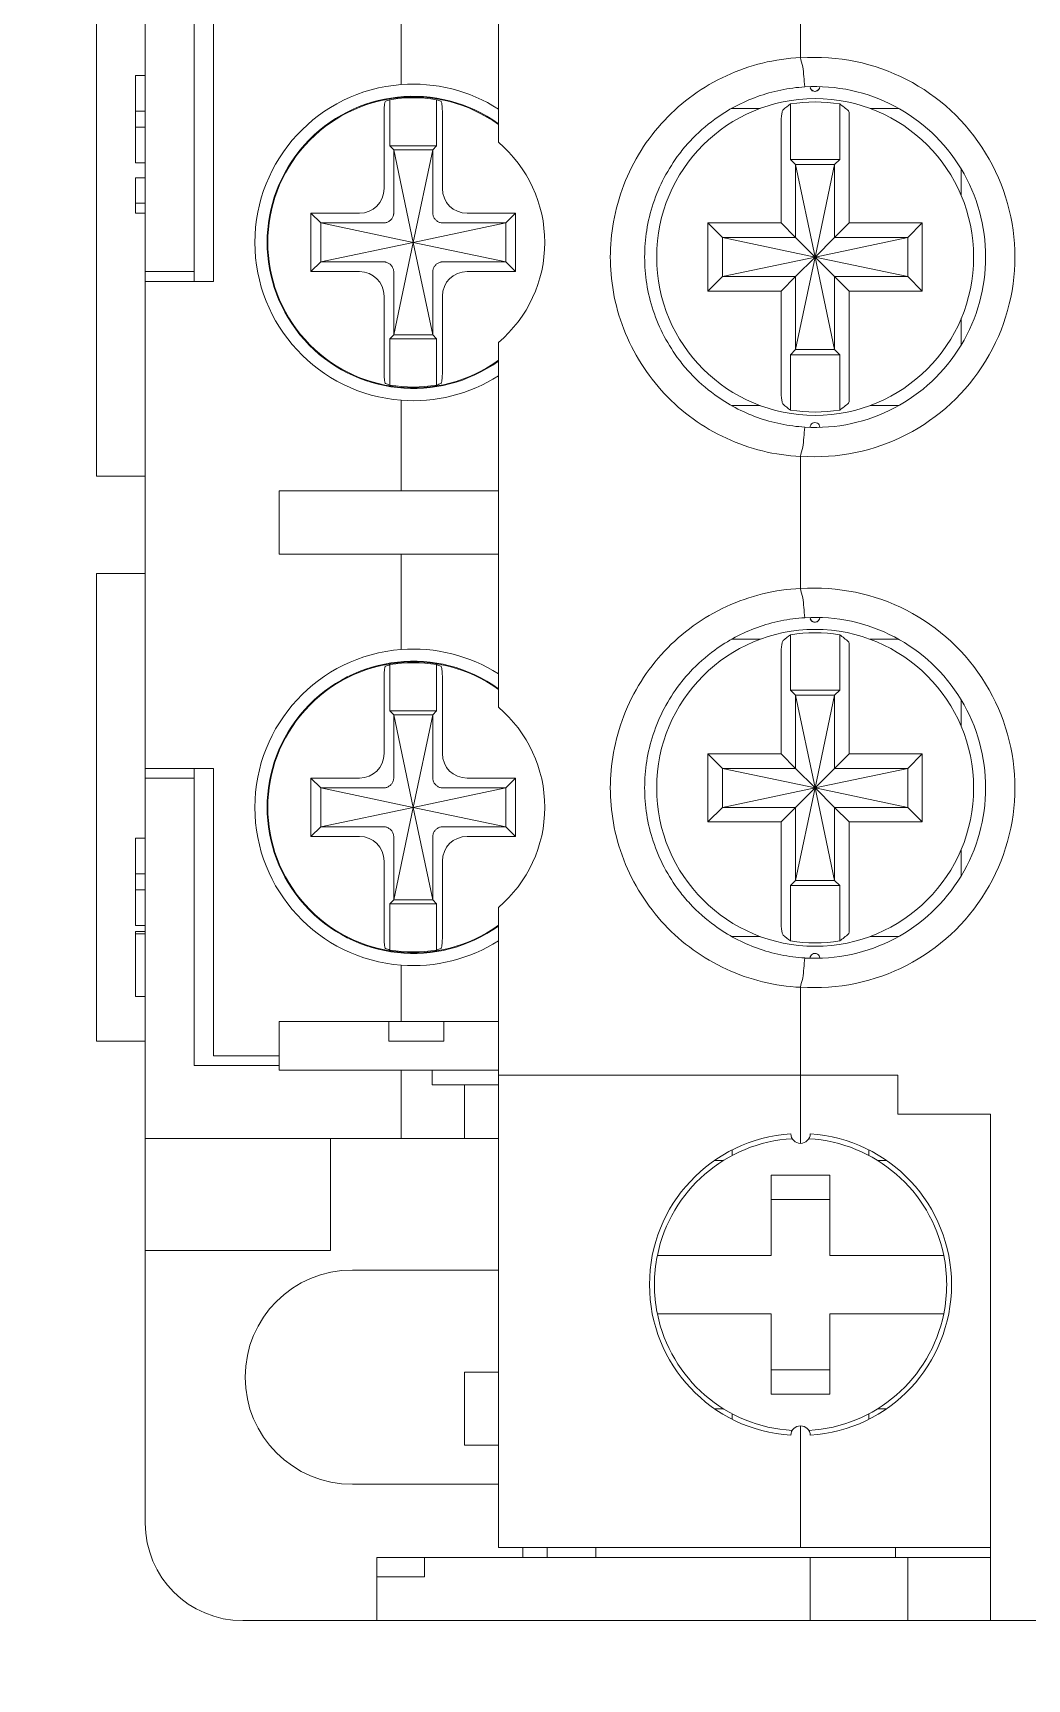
# Model space of a CAD drawing. Header units: millimetres. Extents: x 0 to 5940, y 0 to 4200.
# Drawn here: x 2212.81 to 2233.21, y 2868.61 to 2902.42 of the extents above; entities that cross this region are included whole.
import ezdxf

# ---------------------------------------------------------------- set-up
doc = ezdxf.new("R2010")
doc.units = ezdxf.units.MM
doc.header["$LTSCALE"] = 10
doc.layers.add('가시적인 것(ISO)', color=3, linetype='Continuous', lineweight=5, true_color=0x00ff00)
doc.layers.add('해치(ISO)', color=7, linetype='Continuous', lineweight=5)

msp = doc.modelspace()

# ---------------------------------------------------------------- hatches: boundary and pattern name
at = {"layer": '해치(ISO)'}
h = msp.add_hatch(dxfattribs=at)
h.set_pattern_fill('ANSI31', color=256, scale=254, angle=75.0002, style=0)
h.set_pattern_definition([(120.0002, (0, 0), (-27.49626, -15.87508), [])])
edge = h.paths.add_edge_path()
edge.add_line((2554.062, 3517.714), (2581.562, 3517.714))
edge.add_ellipse((2581.562, 3513.214), major_axis=(0, 4.5), ratio=1, start_angle=270, end_angle=360, ccw=False)
edge.add_line((2586.062, 3513.214), (2586.062, 3485.714))
edge.add_ellipse((2589.062, 3485.714), major_axis=(-3, 0), ratio=1, start_angle=0, end_angle=90)
edge.add_line((2589.062, 3482.714), (2591.062, 3482.714))
edge.add_line((2591.062, 3482.714), (2591.062, 3522.714))
edge.add_line((2591.062, 3522.714), (2551.062, 3522.714))
edge.add_line((2551.062, 3522.714), (2551.062, 3520.714))
edge.add_ellipse((2554.062, 3520.714), major_axis=(-3, 0), ratio=1, start_angle=0, end_angle=90)
edge = h.paths.add_edge_path()
edge.add_line((1795.662, 3482.714), (1797.662, 3482.714))
edge.add_ellipse((1797.662, 3485.714), major_axis=(0, -3), ratio=1, start_angle=0, end_angle=90)
edge.add_line((1800.662, 3485.714), (1800.662, 3513.214))
edge.add_ellipse((1805.162, 3513.214), major_axis=(-4.5, 0), ratio=1, start_angle=270, end_angle=360, ccw=False)
edge.add_line((1805.162, 3517.714), (1832.662, 3517.714))
edge.add_ellipse((1832.662, 3520.714), major_axis=(0, -3), ratio=1, start_angle=0, end_angle=90)
edge.add_line((1835.662, 3520.714), (1835.662, 3522.714))
edge.add_line((1835.662, 3522.714), (1795.662, 3522.714))
edge.add_line((1795.662, 3522.714), (1795.662, 3482.714))
edge = h.paths.add_edge_path()
edge.add_line((1795.662, 2817.314), (1795.662, 2777.314))
edge.add_line((1795.662, 2777.314), (1835.662, 2777.314))
edge.add_line((1835.662, 2777.314), (1835.662, 2779.314))
edge.add_ellipse((1832.662, 2779.314), major_axis=(3, 0), ratio=1, start_angle=0, end_angle=90)
edge.add_line((1832.662, 2782.314), (1804.901, 2782.314))
edge.add_ellipse((1804.901, 2786.814), major_axis=(0, -4.5), ratio=1, start_angle=269.5089, end_angle=360, ccw=False)
edge.add_line((1800.401, 2786.853), (1800.636, 2814.289))
edge.add_ellipse((1797.636, 2814.314), major_axis=(3, -0.026), ratio=1, start_angle=0, end_angle=90.4911)
edge.add_line((1797.636, 2817.314), (1795.662, 2817.314))
edge = h.paths.add_edge_path()
edge.add_line((2586.088, 2814.289), (2586.323, 2786.853))
edge.add_ellipse((2581.823, 2786.814), major_axis=(4.5, 0.039), ratio=1, start_angle=269.5089, end_angle=360, ccw=False)
edge.add_line((2581.823, 2782.314), (2554.062, 2782.314))
edge.add_ellipse((2554.062, 2779.314), major_axis=(0, 3), ratio=1, start_angle=0, end_angle=90)
edge.add_line((2551.062, 2779.314), (2551.062, 2777.314))
edge.add_line((2551.062, 2777.314), (2591.062, 2777.314))
edge.add_line((2591.062, 2777.314), (2591.062, 2817.314))
edge.add_line((2591.062, 2817.314), (2589.088, 2817.314))
edge.add_ellipse((2589.088, 2814.314), major_axis=(0, 3), ratio=1, start_angle=0, end_angle=90.4911)

# ---------------------------------------------------------------- linework, layer by layer
at = {"layer": '가시적인 것(ISO)'}
for p, q in [((2222.362, 2914.814), (2222.362, 2900.17)), ((2215.112, 2904.914), (2215.112, 2897.514)), ((2228.562, 2904.619), (2228.562, 2901.91)), ((2216.112, 2903.414), (2216.112, 2897.514)), ((2216.512, 2903.214), (2216.512, 2897.314)), ((2214.112, 2893.314), (2214.112, 2902.914)), ((2220.362, 2902.614), (2220.362, 2901.355)), ((2215.112, 2901.542), (2214.912, 2901.542)), ((2214.912, 2900.811), (2214.912, 2901.542)), ((2228.761, 2901.287), (2228.762, 2901.285)), ((2220.132, 2901.044), (2220.132, 2900.094)), ((2221.092, 2901.044), (2221.092, 2900.094)), ((2227.145, 2900.864), (2227.732, 2900.864)), ((2228.357, 2899.819), (2228.357, 2900.958)), ((2229.367, 2899.819), (2229.367, 2900.958)), ((2229.992, 2900.864), (2230.579, 2900.864)), ((2215.112, 2900.811), (2214.912, 2900.811)), ((2214.912, 2900.479), (2214.912, 2900.811)), ((2219.212, 2900.752), (2219.212, 2900.767)), ((2220.012, 2899.219), (2220.012, 2900.698)), ((2221.212, 2900.698), (2221.212, 2899.219)), ((2228.162, 2898.514), (2228.162, 2900.52)), ((2229.562, 2900.709), (2229.562, 2898.514)), ((2215.112, 2900.479), (2214.912, 2900.479)), ((2214.912, 2899.748), (2214.912, 2900.479)), ((2218.747, 2900.464), (2218.77, 2900.464)), ((2220.132, 2900.094), (2221.092, 2900.094)), ((2220.212, 2900.014), (2220.132, 2900.094)), ((2220.212, 2900.014), (2220.212, 2898.716)), ((2221.012, 2900.014), (2220.212, 2900.014)), ((2220.612, 2898.114), (2220.212, 2900.014)), ((2220.612, 2898.114), (2221.012, 2900.014)), ((2221.012, 2900.014), (2221.092, 2900.094)), ((2221.012, 2898.716), (2221.012, 2900.014)), ((2228.357, 2899.819), (2229.367, 2899.819)), ((2228.462, 2899.714), (2228.357, 2899.819)), ((2229.262, 2899.714), (2229.367, 2899.819)), ((2215.112, 2899.748), (2214.912, 2899.748)), ((2228.862, 2897.814), (2228.462, 2899.714)), ((2228.462, 2899.714), (2228.462, 2898.214)), ((2229.262, 2899.714), (2228.462, 2899.714)), ((2228.862, 2897.814), (2229.262, 2899.714)), ((2229.262, 2898.214), (2229.262, 2899.714)), ((2231.862, 2899.071), (2231.862, 2899.617)), ((2215.112, 2899.439), (2214.912, 2899.439)), ((2214.912, 2898.715), (2214.912, 2898.921)), ((2215.112, 2898.921), (2214.912, 2898.921)), ((2215.112, 2898.715), (2214.912, 2898.715)), ((2218.512, 2898.714), (2218.512, 2897.514)), ((2219.507, 2898.714), (2218.512, 2898.714)), ((2218.712, 2898.514), (2218.512, 2898.714)), ((2218.712, 2898.514), (2218.712, 2897.714)), ((2220.01, 2898.514), (2218.712, 2898.514)), ((2220.612, 2898.114), (2218.712, 2898.514)), ((2220.612, 2898.114), (2222.512, 2898.514)), ((2222.512, 2898.514), (2221.214, 2898.514)), ((2222.712, 2898.714), (2221.717, 2898.714)), ((2222.512, 2898.514), (2222.712, 2898.714)), ((2222.512, 2897.714), (2222.512, 2898.514)), ((2222.712, 2897.514), (2222.712, 2898.714)), ((2226.662, 2898.514), (2226.662, 2897.114)), ((2228.162, 2898.514), (2226.662, 2898.514)), ((2226.962, 2898.214), (2226.662, 2898.514)), ((2228.462, 2898.214), (2228.162, 2898.514)), ((2229.262, 2898.214), (2229.562, 2898.514)), ((2231.062, 2898.514), (2229.562, 2898.514)), ((2230.762, 2898.214), (2231.062, 2898.514)), ((2231.062, 2897.114), (2231.062, 2898.514)), ((2228.862, 2897.814), (2226.962, 2898.214)), ((2226.962, 2898.214), (2226.962, 2897.414)), ((2228.462, 2898.214), (2226.962, 2898.214)), ((2228.862, 2897.814), (2228.462, 2898.214)), ((2228.862, 2897.814), (2229.262, 2898.214)), ((2228.862, 2897.814), (2230.762, 2898.214)), ((2230.762, 2898.214), (2229.262, 2898.214)), ((2230.762, 2897.414), (2230.762, 2898.214)), ((2220.612, 2898.114), (2218.712, 2897.714)), ((2220.612, 2898.114), (2220.212, 2896.214)), ((2220.612, 2898.114), (2221.012, 2896.214)), ((2220.612, 2898.114), (2222.512, 2897.714)), ((2228.862, 2897.814), (2226.962, 2897.414)), ((2228.862, 2897.814), (2228.462, 2895.914)), ((2228.862, 2897.814), (2228.462, 2897.414)), ((2228.862, 2897.814), (2229.262, 2897.414)), ((2228.862, 2897.814), (2230.762, 2897.414)), ((2228.862, 2897.814), (2229.262, 2895.914)), ((2215.112, 2897.514), (2215.112, 2897.314)), ((2216.112, 2897.514), (2215.112, 2897.514)), ((2216.112, 2897.314), (2216.112, 2897.514)), ((2218.712, 2897.714), (2218.512, 2897.514)), ((2218.512, 2897.514), (2219.507, 2897.514)), ((2218.712, 2897.714), (2220.01, 2897.714)), ((2220.212, 2897.512), (2220.212, 2896.214)), ((2221.012, 2896.214), (2221.012, 2897.512)), ((2221.214, 2897.714), (2222.512, 2897.714)), ((2221.717, 2897.514), (2222.712, 2897.514)), ((2222.512, 2897.714), (2222.712, 2897.514)), ((2215.112, 2897.314), (2216.512, 2897.314)), ((2215.112, 2897.314), (2215.112, 2887.314)), ((2226.962, 2897.414), (2226.662, 2897.114)), ((2226.662, 2897.114), (2228.162, 2897.114)), ((2226.962, 2897.414), (2228.462, 2897.414)), ((2228.462, 2897.414), (2228.162, 2897.114)), ((2228.162, 2895.108), (2228.162, 2897.114)), ((2228.462, 2897.414), (2228.462, 2895.914)), ((2229.262, 2897.414), (2229.562, 2897.114)), ((2229.262, 2895.914), (2229.262, 2897.414)), ((2229.262, 2897.414), (2230.762, 2897.414)), ((2229.562, 2897.114), (2229.562, 2894.919)), ((2229.562, 2897.114), (2231.062, 2897.114)), ((2230.762, 2897.414), (2231.062, 2897.114)), ((2220.012, 2895.53), (2220.012, 2897.009)), ((2221.212, 2897.009), (2221.212, 2895.53)), ((2231.862, 2896.012), (2231.862, 2896.558)), ((2220.212, 2896.214), (2220.132, 2896.134)), ((2220.132, 2896.134), (2221.092, 2896.134)), ((2220.132, 2896.134), (2220.132, 2895.185)), ((2220.212, 2896.214), (2221.012, 2896.214)), ((2221.012, 2896.214), (2221.092, 2896.134)), ((2221.092, 2896.134), (2221.092, 2895.185)), ((2222.362, 2896.058), (2222.362, 2888.57)), ((2228.462, 2895.914), (2228.357, 2895.809)), ((2228.357, 2895.809), (2229.367, 2895.809)), ((2228.357, 2894.671), (2228.357, 2895.809)), ((2228.462, 2895.914), (2229.262, 2895.914)), ((2229.262, 2895.914), (2229.367, 2895.809)), ((2229.367, 2894.671), (2229.367, 2895.809)), ((2220.362, 2894.874), (2220.362, 2893.014)), ((2227.732, 2894.764), (2227.145, 2894.764)), ((2230.579, 2894.764), (2229.992, 2894.764)), ((2228.952, 2894.346), (2228.953, 2894.344)), ((2228.562, 2893.719), (2228.562, 2891.01)), ((2215.112, 2893.314), (2214.112, 2893.314)), ((2217.862, 2893.014), (2222.362, 2893.014)), ((2217.862, 2893.014), (2217.862, 2891.714)), ((2217.862, 2891.714), (2222.362, 2891.714)), ((2220.362, 2891.714), (2220.362, 2889.755)), ((2214.112, 2881.714), (2214.112, 2891.314)), ((2215.112, 2891.314), (2214.112, 2891.314)), ((2228.761, 2890.387), (2228.762, 2890.385)), ((2228.357, 2888.919), (2228.357, 2890.058)), ((2229.367, 2888.919), (2229.367, 2890.058)), ((2227.145, 2889.964), (2227.732, 2889.964)), ((2229.562, 2889.809), (2229.562, 2887.614)), ((2229.992, 2889.964), (2230.579, 2889.964)), ((2220.132, 2889.444), (2220.132, 2888.494)), ((2221.092, 2889.444), (2221.092, 2888.494)), ((2228.162, 2887.614), (2228.162, 2889.62)), ((2220.012, 2887.619), (2220.012, 2889.098)), ((2221.212, 2889.098), (2221.212, 2887.619)), ((2228.357, 2888.919), (2229.367, 2888.919)), ((2228.462, 2888.814), (2228.357, 2888.919)), ((2228.862, 2886.914), (2228.462, 2888.814)), ((2228.462, 2888.814), (2228.462, 2887.314)), ((2229.262, 2888.814), (2228.462, 2888.814)), ((2228.862, 2886.914), (2229.262, 2888.814)), ((2229.262, 2888.814), (2229.367, 2888.919)), ((2229.262, 2887.314), (2229.262, 2888.814)), ((2231.862, 2888.171), (2231.862, 2888.717)), ((2220.132, 2888.494), (2221.092, 2888.494)), ((2220.212, 2888.414), (2220.132, 2888.494)), ((2220.212, 2888.414), (2220.212, 2887.116)), ((2221.012, 2888.414), (2220.212, 2888.414)), ((2220.612, 2886.514), (2220.212, 2888.414)), ((2220.612, 2886.514), (2221.012, 2888.414)), ((2221.012, 2888.414), (2221.092, 2888.494)), ((2221.012, 2887.116), (2221.012, 2888.414)), ((2215.112, 2887.314), (2215.112, 2887.114)), ((2215.112, 2887.314), (2216.512, 2887.314)), ((2216.112, 2887.114), (2216.112, 2887.314)), ((2216.512, 2881.414), (2216.512, 2887.314)), ((2226.662, 2887.614), (2226.662, 2886.214)), ((2228.162, 2887.614), (2226.662, 2887.614)), ((2226.962, 2887.314), (2226.662, 2887.614)), ((2228.862, 2886.914), (2226.962, 2887.314)), ((2226.962, 2887.314), (2226.962, 2886.514)), ((2228.462, 2887.314), (2226.962, 2887.314)), ((2228.462, 2887.314), (2228.162, 2887.614)), ((2228.862, 2886.914), (2228.462, 2887.314)), ((2228.862, 2886.914), (2229.262, 2887.314)), ((2228.862, 2886.914), (2230.762, 2887.314)), ((2229.262, 2887.314), (2229.562, 2887.614)), ((2230.762, 2887.314), (2229.262, 2887.314)), ((2231.062, 2887.614), (2229.562, 2887.614)), ((2230.762, 2887.314), (2231.062, 2887.614)), ((2230.762, 2886.514), (2230.762, 2887.314)), ((2231.062, 2886.214), (2231.062, 2887.614)), ((2215.112, 2887.114), (2215.112, 2879.714)), ((2216.112, 2887.114), (2215.112, 2887.114)), ((2216.112, 2887.114), (2216.112, 2881.214)), ((2218.512, 2887.114), (2218.512, 2885.914)), ((2219.507, 2887.114), (2218.512, 2887.114)), ((2218.712, 2886.914), (2218.512, 2887.114)), ((2222.712, 2887.114), (2221.717, 2887.114)), ((2222.512, 2886.914), (2222.712, 2887.114)), ((2222.712, 2885.914), (2222.712, 2887.114)), ((2218.712, 2886.914), (2218.712, 2886.114)), ((2220.01, 2886.914), (2218.712, 2886.914)), ((2220.612, 2886.514), (2218.712, 2886.914)), ((2220.612, 2886.514), (2222.512, 2886.914)), ((2222.512, 2886.914), (2221.214, 2886.914)), ((2222.512, 2886.114), (2222.512, 2886.914)), ((2228.862, 2886.914), (2226.962, 2886.514)), ((2228.862, 2886.914), (2228.462, 2885.014)), ((2228.862, 2886.914), (2228.462, 2886.514)), ((2228.862, 2886.914), (2229.262, 2886.514)), ((2228.862, 2886.914), (2230.762, 2886.514)), ((2228.862, 2886.914), (2229.262, 2885.014)), ((2220.612, 2886.514), (2218.712, 2886.114)), ((2220.612, 2886.514), (2220.212, 2884.614)), ((2220.612, 2886.514), (2221.012, 2884.614)), ((2220.612, 2886.514), (2222.512, 2886.114)), ((2226.962, 2886.514), (2226.662, 2886.214)), ((2226.962, 2886.514), (2228.462, 2886.514)), ((2228.462, 2886.514), (2228.162, 2886.214)), ((2228.462, 2886.514), (2228.462, 2885.014)), ((2229.262, 2886.514), (2229.562, 2886.214)), ((2229.262, 2885.014), (2229.262, 2886.514)), ((2229.262, 2886.514), (2230.762, 2886.514)), ((2230.762, 2886.514), (2231.062, 2886.214)), ((2218.712, 2886.114), (2218.512, 2885.914)), ((2218.712, 2886.114), (2220.01, 2886.114)), ((2221.214, 2886.114), (2222.512, 2886.114)), ((2222.512, 2886.114), (2222.712, 2885.914)), ((2226.662, 2886.214), (2228.162, 2886.214)), ((2228.162, 2884.208), (2228.162, 2886.214)), ((2229.562, 2886.214), (2229.562, 2884.019)), ((2229.562, 2886.214), (2231.062, 2886.214)), ((2214.912, 2885.151), (2214.912, 2885.882)), ((2215.112, 2885.882), (2214.912, 2885.882)), ((2218.512, 2885.914), (2219.507, 2885.914)), ((2220.212, 2885.912), (2220.212, 2884.614)), ((2221.012, 2884.614), (2221.012, 2885.912)), ((2221.717, 2885.914), (2222.712, 2885.914)), ((2231.862, 2885.112), (2231.862, 2885.658)), ((2220.012, 2883.93), (2220.012, 2885.409)), ((2221.212, 2885.409), (2221.212, 2883.93)), ((2214.912, 2884.819), (2214.912, 2885.151)), ((2215.112, 2885.151), (2214.912, 2885.151)), ((2228.462, 2885.014), (2228.357, 2884.909)), ((2228.462, 2885.014), (2229.262, 2885.014)), ((2229.262, 2885.014), (2229.367, 2884.909)), ((2214.912, 2884.088), (2214.912, 2884.819)), ((2215.112, 2884.819), (2214.912, 2884.819)), ((2220.212, 2884.614), (2220.132, 2884.534)), ((2220.212, 2884.614), (2221.012, 2884.614)), ((2221.012, 2884.614), (2221.092, 2884.534)), ((2228.357, 2884.909), (2229.367, 2884.909)), ((2228.357, 2883.771), (2228.357, 2884.909)), ((2229.367, 2883.771), (2229.367, 2884.909)), ((2220.132, 2884.534), (2221.092, 2884.534)), ((2220.132, 2884.534), (2220.132, 2883.585)), ((2221.092, 2884.534), (2221.092, 2883.585)), ((2222.362, 2884.458), (2222.362, 2881.014)), ((2215.112, 2884.088), (2214.912, 2884.088)), ((2214.912, 2883.965), (2214.912, 2883.914)), ((2215.112, 2883.965), (2214.912, 2883.965)), ((2218.77, 2884.164), (2218.747, 2884.164)), ((2215.112, 2883.914), (2214.912, 2883.914)), ((2219.212, 2883.861), (2219.212, 2883.877)), ((2227.732, 2883.864), (2227.145, 2883.864)), ((2230.579, 2883.864), (2229.992, 2883.864)), ((2214.912, 2883.265), (2214.912, 2882.805)), ((2220.362, 2883.274), (2220.362, 2882.114)), ((2228.952, 2883.446), (2228.953, 2883.444)), ((2214.912, 2882.805), (2214.912, 2882.63)), ((2215.112, 2882.63), (2214.912, 2882.63)), ((2228.562, 2882.819), (2228.562, 2881.014)), ((2217.862, 2882.114), (2220.112, 2882.114)), ((2217.862, 2882.114), (2217.862, 2881.114)), ((2221.237, 2882.114), (2220.112, 2882.114)), ((2220.112, 2881.714), (2220.112, 2882.114)), ((2221.237, 2882.114), (2222.362, 2882.114)), ((2221.237, 2881.714), (2221.237, 2882.114)), ((2215.112, 2881.714), (2214.112, 2881.714)), ((2220.112, 2881.714), (2221.237, 2881.714)), ((2216.512, 2881.414), (2217.862, 2881.414)), ((2216.112, 2881.214), (2217.862, 2881.214)), ((2217.862, 2881.114), (2222.362, 2881.114)), ((2220.362, 2879.714), (2220.362, 2881.114)), ((2220.998, 2880.814), (2220.998, 2881.114)), ((2222.362, 2881.014), (2228.562, 2881.014)), ((2222.362, 2871.314), (2222.362, 2881.014)), ((2228.562, 2881.014), (2228.562, 2879.614)), ((2230.562, 2881.014), (2228.562, 2881.014)), ((2230.562, 2881.014), (2230.562, 2880.214)), ((2220.998, 2880.814), (2221.498, 2880.814)), ((2222.362, 2880.814), (2221.498, 2880.814)), ((2221.662, 2880.814), (2221.662, 2879.714)), ((2232.462, 2880.214), (2230.562, 2880.214)), ((2232.462, 2880.214), (2232.462, 2869.814)), ((2215.112, 2877.414), (2215.112, 2879.714)), ((2215.112, 2879.714), (2220.362, 2879.714)), ((2218.912, 2877.414), (2218.912, 2879.714)), ((2220.362, 2879.714), (2221.162, 2879.714)), ((2221.662, 2879.714), (2221.162, 2879.714)), ((2222.362, 2879.714), (2221.662, 2879.714)), ((2226.982, 2879.264), (2226.799, 2879.264)), ((2227.162, 2879.48), (2227.162, 2879.368)), ((2229.962, 2879.48), (2229.962, 2879.368)), ((2230.325, 2879.264), (2230.142, 2879.264)), ((2227.962, 2877.314), (2227.962, 2878.964)), ((2229.162, 2878.964), (2227.962, 2878.964)), ((2229.162, 2877.314), (2229.162, 2878.964)), ((2227.962, 2878.464), (2229.162, 2878.464)), ((2215.112, 2871.814), (2215.112, 2877.414)), ((2215.112, 2877.414), (2215.612, 2877.414)), ((2218.412, 2877.414), (2215.612, 2877.414)), ((2218.412, 2877.414), (2218.912, 2877.414)), ((2225.929, 2877.314), (2227.962, 2877.314)), ((2229.162, 2877.314), (2231.194, 2877.314)), ((2222.362, 2877.014), (2219.362, 2877.014)), ((2225.929, 2876.114), (2227.962, 2876.114)), ((2227.962, 2874.464), (2227.962, 2876.114)), ((2229.162, 2876.114), (2231.194, 2876.114)), ((2229.162, 2874.464), (2229.162, 2876.114)), ((2221.662, 2874.914), (2222.362, 2874.914)), ((2221.662, 2874.914), (2221.662, 2873.414)), ((2227.962, 2874.964), (2229.162, 2874.964)), ((2229.162, 2874.464), (2227.962, 2874.464)), ((2226.982, 2874.164), (2226.799, 2874.164)), ((2230.325, 2874.164), (2230.142, 2874.164)), ((2227.162, 2873.948), (2227.162, 2874.061)), ((2228.562, 2873.814), (2228.562, 2871.314)), ((2229.962, 2873.948), (2229.962, 2874.061)), ((2222.362, 2873.414), (2221.662, 2873.414)), ((2219.362, 2872.614), (2222.362, 2872.614)), ((2219.862, 2871.114), (2220.841, 2871.114)), ((2219.862, 2871.114), (2219.862, 2870.714)), ((2220.841, 2871.114), (2220.841, 2870.714)), ((2220.841, 2871.114), (2228.762, 2871.114)), ((2222.362, 2871.314), (2228.562, 2871.314)), ((2222.862, 2871.114), (2222.862, 2871.314)), ((2223.362, 2871.114), (2223.362, 2871.314)), ((2224.362, 2871.314), (2224.362, 2871.114)), ((2232.462, 2871.314), (2228.562, 2871.314)), ((2228.762, 2871.114), (2230.762, 2871.114)), ((2228.762, 2871.114), (2228.762, 2870.514)), ((2230.512, 2871.314), (2230.512, 2871.114)), ((2230.762, 2871.114), (2232.462, 2871.114)), ((2230.762, 2871.114), (2230.762, 2869.814)), ((2219.862, 2870.714), (2220.841, 2870.714)), ((2219.862, 2869.814), (2219.862, 2870.714)), ((2228.762, 2870.514), (2228.762, 2869.814)), ((2219.862, 2869.814), (2217.112, 2869.814)), ((2219.862, 2869.814), (2228.762, 2869.814)), ((2230.762, 2869.814), (2228.762, 2869.814)), ((2230.762, 2869.814), (2232.462, 2869.814)), ((2232.462, 2869.814), (2233.462, 2869.814))]:
    msp.add_line(p, q, dxfattribs=at)
for centre in [(2228.862, 2897.814), (2228.862, 2886.914)]:
    msp.add_circle(centre, 3.253, dxfattribs=at)
for centre, radius, start, end in [((2228.862, 2897.814), 4.1, 265.8277, 94.1723), ((2220.612, 2898.114), 3.25, 94.4117, 265.5883), ((2220.612, 2898.114), 3.25, 57.421, 94.4117), ((2228.862, 2897.814), 3.5, 266.5388, 93.4616), ((2228.857, 2901.316), 0.1, 182.1032, 358.0715), ((2228.857, 2901.314), 0.1, 197.2693, 359.2565), ((2220.612, 2898.114), 3, 54.3147, 305.6853), ((2220.612, 2898.114), 2.986, 54.1203, 305.8797), ((2220.612, 2898.114), 2.969, 80.6948, 99.3052), ((2228.862, 2897.814), 3.184, 80.8733, 99.1267), ((2220.612, 2898.114), 2.7, 310.4021, 49.5979), ((2220.612, 2898.114), 2.969, 260.6948, 279.3052), ((2220.612, 2898.114), 3.25, 265.5883, 302.579), ((2228.862, 2897.814), 3.184, 260.8733, 279.1267), ((2228.857, 2894.316), 0.1, 359.5379, 180.2873), ((2228.857, 2894.314), 0.1, 0.7435, 17.2693), ((2228.862, 2886.914), 4.1, 265.8277, 94.1723), ((2228.862, 2886.914), 3.5, 266.5388, 93.4616), ((2228.857, 2890.416), 0.1, 182.1032, 358.0715), ((2228.857, 2890.414), 0.1, 197.2693, 359.2565), ((2228.862, 2886.914), 3.184, 80.8733, 99.1267), ((2220.612, 2886.514), 3.25, 94.4117, 265.5883), ((2220.612, 2886.514), 3.25, 57.421, 94.4117), ((2220.612, 2886.514), 3, 54.3147, 305.6853), ((2220.612, 2886.514), 2.986, 54.1203, 305.8797), ((2220.612, 2886.514), 2.969, 80.6948, 99.3052), ((2220.612, 2886.514), 2.7, 310.4021, 49.5979), ((2220.612, 2886.514), 2.969, 260.6948, 279.3052), ((2220.612, 2886.514), 3.25, 265.5883, 302.579), ((2228.862, 2886.914), 3.184, 260.8733, 279.1267), ((2228.857, 2883.416), 0.1, 359.5379, 180.2872), ((2228.857, 2883.414), 0.1, 0.7435, 17.2693), ((2228.562, 2876.714), 3.1, 93.6971, 266.3029), ((2228.562, 2876.714), 3, 93.2546, 168.463), ((2228.562, 2879.814), 0.2, 181.8486, 270), ((2228.562, 2879.814), 0.2, 270, 358.1514), ((2228.562, 2876.714), 3, 11.537, 86.7454), ((2228.562, 2876.714), 3.1, 273.6971, 86.3029), ((2228.562, 2876.714), 3, 168.463, 191.537), ((2228.562, 2876.714), 3, 348.463, 11.537), ((2219.362, 2874.814), 2.2, 90, 270), ((2228.562, 2876.714), 3, 191.537, 266.7454), ((2228.562, 2876.714), 3, 273.2546, 348.463), ((2228.562, 2873.614), 0.2, 90, 178.1514), ((2228.562, 2873.614), 0.2, 1.8486, 90), ((2217.112, 2871.814), 2, 180, 270)]:
    msp.add_arc(centre, radius, start, end, dxfattribs=at)
for centre, major_axis, ratio, start_param, end_param in [((2221.014, 2632.561), (0.023, 268.637), 0.099501, 0.03389, 0.037279), ((2220.209, 2632.561), (-0.023, 268.637), 0.099501, 6.245907, 6.249295), ((2231.937, 2897.814), (-5.272, 0), 0.812287, 5.45886, 5.499406), ((2229.547, 2900.712), (0, 0.103), 0.145709, 4.680673, 6.162078), ((2219.473, 2899.253), (-0.393, 0.393), 0.939231, 2.387521, 3.895664), ((2221.751, 2899.253), (0.393, 0.393), 0.939231, 2.387521, 3.895664), ((2219.473, 2896.976), (-0.393, -0.393), 0.939231, 2.387521, 3.895664), ((2221.751, 2896.976), (0.393, -0.393), 0.939231, 2.387521, 3.895664), ((2221.014, 3163.667), (0.023, -268.637), 0.099501, 6.245907, 6.249295), ((2220.209, 3163.667), (-0.023, -268.637), 0.099501, 0.03389, 0.037279), ((2231.937, 2897.814), (-5.272, 0), 0.812287, 0.783779, 0.824325), ((2229.547, 2894.916), (0, -0.103), 0.145709, 0.121107, 1.602512), ((2231.937, 2886.914), (-5.272, 0), 0.812287, 5.45886, 5.499406), ((2229.547, 2889.812), (0, 0.103), 0.145709, 4.680673, 6.162078), ((2221.014, 2620.961), (0.023, 268.637), 0.099501, 0.03389, 0.037279), ((2220.209, 2620.961), (-0.023, 268.637), 0.099501, 6.245907, 6.249295), ((2219.473, 2887.653), (-0.393, 0.393), 0.939231, 2.387521, 3.895664), ((2221.751, 2887.653), (0.393, 0.393), 0.939231, 2.387521, 3.895664), ((2219.473, 2885.376), (-0.393, -0.393), 0.939231, 2.387521, 3.895664), ((2221.751, 2885.376), (0.393, -0.393), 0.939231, 2.387521, 3.895664), ((2229.547, 2884.016), (0, -0.103), 0.145709, 0.121107, 1.602512), ((2221.014, 3152.067), (0.023, -268.637), 0.099501, 6.245907, 6.249295), ((2220.209, 3152.067), (-0.023, -268.637), 0.099501, 0.03389, 0.037279), ((2231.937, 2886.914), (-5.272, 0), 0.812287, 0.783779, 0.824325)]:
    msp.add_ellipse(centre, major_axis=major_axis, ratio=ratio, start_param=start_param, end_param=end_param, dxfattribs=at)
for points, knots in [([(2228.562, 2901.91), (2228.036, 2901.884), (2227.519, 2901.758), (2226.561, 2901.316), (2226.13, 2901.005), (2225.409, 2900.238), (2225.124, 2899.786), (2224.739, 2898.789), (2224.657, 2898.281), (2224.657, 2897.814)], [0.0003312, 0.0003312, 0.0003312, 0.0003312, 0.1605799, 0.1605799, 0.3203218, 0.3203218, 0.479331, 0.479331, 0.641864, 0.641864, 0.641864, 0.641864]), ([(2228.651, 2901.308), (2228.643, 2901.38), (2228.624, 2901.521), (2228.624, 2901.721), (2228.567, 2901.845), (2228.562, 2901.906)], [0.0000207, 0.0000207, 0.0000207, 0.0000207, 0.3333333, 0.6666667, 1, 1, 1, 1]), ([(2228.651, 2901.308), (2228.484, 2901.298), (2228.318, 2901.276), (2227.992, 2901.209), (2227.832, 2901.163), (2227.364, 2900.995), (2227.07, 2900.839), (2226.619, 2900.511), (2226.449, 2900.36), (2226.218, 2900.111), (2226.145, 2900.024), (2225.842, 2899.625), (2225.66, 2899.28), (2225.479, 2898.731), (2225.434, 2898.548), (2225.376, 2898.181), (2225.362, 2897.998), (2225.362, 2897.814)], [-0.5343717, -0.5343717, -0.5343717, -0.5343717, -0.4832618, -0.4832618, -0.4324902, -0.4324902, -0.3314469, -0.3314469, -0.262834, -0.262834, -0.2285386, -0.2285386, -0.1115841, -0.1115841, -0.054991, -0.054991, -0.0000179, -0.0000179, -0.0000179, -0.0000179]), ([(2220.041, 2901.011), (2220.038, 2901.01), (2220.034, 2901.001), (2220.027, 2900.971), (2220.023, 2900.945), (2220.018, 2900.891), (2220.016, 2900.853), (2220.013, 2900.782), (2220.012, 2900.737), (2220.012, 2900.698)], [-0.17980618, -0.17980618, -0.17980618, -0.17980618, -0.16921375, -0.16921375, -0.15789712, -0.15789712, -0.14644246, -0.14644246, -0.1349595, -0.1349595, -0.1349595, -0.1349595]), ([(2221.212, 2900.698), (2221.212, 2900.737), (2221.211, 2900.782), (2221.208, 2900.853), (2221.206, 2900.891), (2221.2, 2900.945), (2221.197, 2900.971), (2221.19, 2901.001), (2221.186, 2901.01), (2221.182, 2901.011)], [-0.04536887, -0.04536887, -0.04536887, -0.04536887, -0.03388591, -0.03388591, -0.02243125, -0.02243125, -0.01111462, -0.01111462, -0.00052219, -0.00052219, -0.00052219, -0.00052219]), ([(2228.203, 2900.837), (2228.198, 2900.834), (2228.194, 2900.824), (2228.185, 2900.797), (2228.179, 2900.77), (2228.171, 2900.715), (2228.167, 2900.676), (2228.163, 2900.604), (2228.162, 2900.559), (2228.162, 2900.52)], [-0.17876728, -0.17876728, -0.17876728, -0.17876728, -0.17013354, -0.17013354, -0.1586667, -0.1586667, -0.1470591, -0.1470591, -0.13549575, -0.13549575, -0.13549575, -0.13549575]), ([(2214.912, 2898.921), (2214.912, 2898.947), (2214.912, 2898.98), (2214.912, 2899.016), (2214.912, 2899.034), (2214.912, 2899.053), (2214.912, 2899.072)], [0, 0, 0, 0, 0.666667, 0.666667, 0.666667, 1, 1, 1, 1]), ([(2220.034, 2898.516), (2220.036, 2898.516), (2220.039, 2898.517), (2220.06, 2898.52), (2220.081, 2898.527), (2220.119, 2898.548), (2220.137, 2898.561), (2220.165, 2898.59), (2220.179, 2898.607), (2220.199, 2898.645), (2220.206, 2898.666), (2220.21, 2898.688), (2220.21, 2898.69), (2220.21, 2898.692)], [-0.22101525, -0.22101525, -0.22101525, -0.22101525, -0.22033952, -0.22033952, -0.21426387, -0.21426387, -0.20818821, -0.20818821, -0.20211255, -0.20211255, -0.19603689, -0.19603689, -0.19536116, -0.19536116, -0.19536116, -0.19536116]), ([(2221.014, 2898.692), (2221.014, 2898.69), (2221.014, 2898.688), (2221.018, 2898.666), (2221.025, 2898.645), (2221.045, 2898.607), (2221.059, 2898.59), (2221.087, 2898.561), (2221.105, 2898.548), (2221.143, 2898.527), (2221.163, 2898.52), (2221.185, 2898.517), (2221.187, 2898.516), (2221.19, 2898.516)], [0.01709808, 0.01709808, 0.01709808, 0.01709808, 0.01777381, 0.01777381, 0.02384946, 0.02384946, 0.02992512, 0.02992512, 0.03600078, 0.03600078, 0.04207644, 0.04207644, 0.04275217, 0.04275217, 0.04275217, 0.04275217]), ([(2224.657, 2897.814), (2224.657, 2897.354), (2224.737, 2896.844), (2225.125, 2895.842), (2225.41, 2895.39), (2226.13, 2894.623), (2226.561, 2894.313), (2227.519, 2893.87), (2228.036, 2893.744), (2228.562, 2893.719)], [0.0000189, 0.0000189, 0.0000189, 0.0000189, 0.1381194, 0.1381194, 0.2718019, 0.2718019, 0.4060793, 0.4060793, 0.5408508, 0.5408508, 0.5408508, 0.5408508]), ([(2225.362, 2897.814), (2225.362, 2897.631), (2225.376, 2897.448), (2225.434, 2897.08), (2225.479, 2896.897), (2225.66, 2896.348), (2225.842, 2896.003), (2226.145, 2895.604), (2226.218, 2895.518), (2226.45, 2895.268), (2226.619, 2895.118), (2227.07, 2894.789), (2227.365, 2894.633), (2227.832, 2894.465), (2227.992, 2894.42), (2228.318, 2894.353), (2228.484, 2894.331), (2228.651, 2894.321)], [-0.5346576, -0.5346576, -0.5346576, -0.5346576, -0.4796275, -0.4796275, -0.4229837, -0.4229837, -0.3059525, -0.3059525, -0.2716376, -0.2716376, -0.2029948, -0.2029948, -0.1019242, -0.1019242, -0.0511318, -0.0511318, -0.0000019, -0.0000019, -0.0000019, -0.0000019]), ([(2220.21, 2897.537), (2220.21, 2897.539), (2220.21, 2897.541), (2220.206, 2897.563), (2220.199, 2897.583), (2220.179, 2897.621), (2220.165, 2897.639), (2220.137, 2897.668), (2220.119, 2897.681), (2220.081, 2897.701), (2220.06, 2897.708), (2220.039, 2897.712), (2220.036, 2897.712), (2220.034, 2897.713)], [0.01709808, 0.01709808, 0.01709808, 0.01709808, 0.01777381, 0.01777381, 0.02384946, 0.02384946, 0.02992512, 0.02992512, 0.03600078, 0.03600078, 0.04207644, 0.04207644, 0.04275217, 0.04275217, 0.04275217, 0.04275217]), ([(2221.19, 2897.713), (2221.187, 2897.712), (2221.185, 2897.712), (2221.163, 2897.708), (2221.143, 2897.701), (2221.105, 2897.681), (2221.087, 2897.668), (2221.059, 2897.639), (2221.045, 2897.621), (2221.025, 2897.583), (2221.018, 2897.563), (2221.014, 2897.541), (2221.014, 2897.539), (2221.014, 2897.537)], [-0.22101525, -0.22101525, -0.22101525, -0.22101525, -0.22033952, -0.22033952, -0.21426387, -0.21426387, -0.20818821, -0.20818821, -0.20211255, -0.20211255, -0.19603689, -0.19603689, -0.19536116, -0.19536116, -0.19536116, -0.19536116]), ([(2220.012, 2895.53), (2220.012, 2895.492), (2220.013, 2895.447), (2220.016, 2895.376), (2220.018, 2895.338), (2220.023, 2895.283), (2220.027, 2895.257), (2220.034, 2895.228), (2220.038, 2895.218), (2220.041, 2895.217)], [-0.04536887, -0.04536887, -0.04536887, -0.04536887, -0.03388591, -0.03388591, -0.02243125, -0.02243125, -0.01111462, -0.01111462, -0.00052219, -0.00052219, -0.00052219, -0.00052219]), ([(2221.182, 2895.217), (2221.186, 2895.218), (2221.19, 2895.228), (2221.197, 2895.257), (2221.2, 2895.283), (2221.206, 2895.338), (2221.208, 2895.376), (2221.211, 2895.447), (2221.212, 2895.492), (2221.212, 2895.53)], [-0.17980618, -0.17980618, -0.17980618, -0.17980618, -0.16921375, -0.16921375, -0.15789712, -0.15789712, -0.14644246, -0.14644246, -0.1349595, -0.1349595, -0.1349595, -0.1349595]), ([(2228.162, 2895.108), (2228.162, 2895.07), (2228.163, 2895.024), (2228.167, 2894.953), (2228.171, 2894.914), (2228.179, 2894.858), (2228.185, 2894.832), (2228.194, 2894.804), (2228.198, 2894.795), (2228.203, 2894.791)], [-0.04583445, -0.04583445, -0.04583445, -0.04583445, -0.0342711, -0.0342711, -0.02266351, -0.02266351, -0.01119667, -0.01119667, -0.00256293, -0.00256293, -0.00256293, -0.00256293]), ([(2228.562, 2893.722), (2228.567, 2893.783), (2228.624, 2893.907), (2228.624, 2894.107), (2228.643, 2894.248), (2228.651, 2894.321)], [0, 0, 0, 0, 0.3333333, 0.6666667, 0.9999887, 0.9999887, 0.9999887, 0.9999887]), ([(2228.562, 2891.01), (2228.036, 2890.984), (2227.519, 2890.858), (2226.561, 2890.416), (2226.13, 2890.105), (2225.409, 2889.338), (2225.124, 2888.886), (2224.739, 2887.889), (2224.657, 2887.381), (2224.657, 2886.914)], [0.0003312, 0.0003312, 0.0003312, 0.0003312, 0.1605799, 0.1605799, 0.3203218, 0.3203218, 0.479331, 0.479331, 0.6418624, 0.6418624, 0.6418624, 0.6418624]), ([(2228.651, 2890.408), (2228.643, 2890.48), (2228.624, 2890.621), (2228.624, 2890.821), (2228.567, 2890.945), (2228.562, 2891.006)], [0.0000207, 0.0000207, 0.0000207, 0.0000207, 0.3333333, 0.6666667, 1, 1, 1, 1]), ([(2228.651, 2890.408), (2228.484, 2890.398), (2228.318, 2890.376), (2227.992, 2890.309), (2227.832, 2890.263), (2227.364, 2890.095), (2227.07, 2889.939), (2226.619, 2889.611), (2226.449, 2889.46), (2226.218, 2889.211), (2226.145, 2889.124), (2225.842, 2888.725), (2225.66, 2888.38), (2225.479, 2887.831), (2225.434, 2887.648), (2225.376, 2887.281), (2225.362, 2887.098), (2225.362, 2886.914)], [-0.5343717, -0.5343717, -0.5343717, -0.5343717, -0.4832618, -0.4832618, -0.4324902, -0.4324902, -0.3314469, -0.3314469, -0.262834, -0.262834, -0.2285386, -0.2285386, -0.1115841, -0.1115841, -0.054991, -0.054991, -0.0000179, -0.0000179, -0.0000179, -0.0000179]), ([(2228.203, 2889.937), (2228.198, 2889.934), (2228.194, 2889.924), (2228.185, 2889.897), (2228.179, 2889.87), (2228.171, 2889.815), (2228.167, 2889.776), (2228.163, 2889.704), (2228.162, 2889.659), (2228.162, 2889.62)], [-0.17876728, -0.17876728, -0.17876728, -0.17876728, -0.17013354, -0.17013354, -0.1586667, -0.1586667, -0.1470591, -0.1470591, -0.13549575, -0.13549575, -0.13549575, -0.13549575]), ([(2220.041, 2889.411), (2220.038, 2889.41), (2220.034, 2889.401), (2220.027, 2889.371), (2220.023, 2889.345), (2220.018, 2889.291), (2220.016, 2889.253), (2220.013, 2889.182), (2220.012, 2889.137), (2220.012, 2889.098)], [-0.17980618, -0.17980618, -0.17980618, -0.17980618, -0.16921375, -0.16921375, -0.15789712, -0.15789712, -0.14644246, -0.14644246, -0.1349595, -0.1349595, -0.1349595, -0.1349595]), ([(2221.212, 2889.098), (2221.212, 2889.137), (2221.211, 2889.182), (2221.208, 2889.253), (2221.206, 2889.291), (2221.2, 2889.345), (2221.197, 2889.371), (2221.19, 2889.401), (2221.186, 2889.41), (2221.182, 2889.411)], [-0.04536887, -0.04536887, -0.04536887, -0.04536887, -0.03388591, -0.03388591, -0.02243125, -0.02243125, -0.01111462, -0.01111462, -0.00052219, -0.00052219, -0.00052219, -0.00052219]), ([(2220.034, 2886.916), (2220.036, 2886.916), (2220.039, 2886.917), (2220.06, 2886.92), (2220.081, 2886.927), (2220.119, 2886.948), (2220.137, 2886.961), (2220.165, 2886.99), (2220.179, 2887.007), (2220.199, 2887.045), (2220.206, 2887.066), (2220.21, 2887.088), (2220.21, 2887.09), (2220.21, 2887.092)], [-0.22101525, -0.22101525, -0.22101525, -0.22101525, -0.22033952, -0.22033952, -0.21426387, -0.21426387, -0.20818821, -0.20818821, -0.20211255, -0.20211255, -0.19603689, -0.19603689, -0.19536116, -0.19536116, -0.19536116, -0.19536116]), ([(2221.014, 2887.092), (2221.014, 2887.09), (2221.014, 2887.088), (2221.018, 2887.066), (2221.025, 2887.045), (2221.045, 2887.007), (2221.059, 2886.99), (2221.087, 2886.961), (2221.105, 2886.948), (2221.143, 2886.927), (2221.163, 2886.92), (2221.185, 2886.917), (2221.187, 2886.916), (2221.19, 2886.916)], [0.01709808, 0.01709808, 0.01709808, 0.01709808, 0.01777381, 0.01777381, 0.02384946, 0.02384946, 0.02992512, 0.02992512, 0.03600078, 0.03600078, 0.04207644, 0.04207644, 0.04275217, 0.04275217, 0.04275217, 0.04275217]), ([(2224.657, 2886.914), (2224.657, 2886.454), (2224.737, 2885.944), (2225.125, 2884.942), (2225.41, 2884.49), (2226.13, 2883.723), (2226.561, 2883.413), (2227.519, 2882.97), (2228.036, 2882.844), (2228.562, 2882.819)], [0.0000087, 0.0000087, 0.0000087, 0.0000087, 0.1381093, 0.1381093, 0.2717903, 0.2717903, 0.4060661, 0.4060661, 0.5408361, 0.5408361, 0.5408361, 0.5408361]), ([(2225.362, 2886.914), (2225.362, 2886.731), (2225.376, 2886.548), (2225.434, 2886.18), (2225.479, 2885.997), (2225.66, 2885.448), (2225.842, 2885.103), (2226.145, 2884.704), (2226.218, 2884.618), (2226.45, 2884.368), (2226.619, 2884.218), (2227.07, 2883.889), (2227.365, 2883.733), (2227.832, 2883.565), (2227.992, 2883.52), (2228.318, 2883.453), (2228.484, 2883.431), (2228.651, 2883.421)], [-0.5346576, -0.5346576, -0.5346576, -0.5346576, -0.4796275, -0.4796275, -0.4229837, -0.4229837, -0.3059525, -0.3059525, -0.2716376, -0.2716376, -0.2029948, -0.2029948, -0.1019242, -0.1019242, -0.0511318, -0.0511318, -0.0000019, -0.0000019, -0.0000019, -0.0000019]), ([(2220.21, 2885.937), (2220.21, 2885.939), (2220.21, 2885.941), (2220.206, 2885.963), (2220.199, 2885.983), (2220.179, 2886.021), (2220.165, 2886.039), (2220.137, 2886.068), (2220.119, 2886.081), (2220.081, 2886.101), (2220.06, 2886.108), (2220.039, 2886.112), (2220.036, 2886.112), (2220.034, 2886.113)], [0.01709808, 0.01709808, 0.01709808, 0.01709808, 0.01777381, 0.01777381, 0.02384946, 0.02384946, 0.02992512, 0.02992512, 0.03600078, 0.03600078, 0.04207644, 0.04207644, 0.04275217, 0.04275217, 0.04275217, 0.04275217]), ([(2221.19, 2886.113), (2221.187, 2886.112), (2221.185, 2886.112), (2221.163, 2886.108), (2221.143, 2886.101), (2221.105, 2886.081), (2221.087, 2886.068), (2221.059, 2886.039), (2221.045, 2886.021), (2221.025, 2885.983), (2221.018, 2885.963), (2221.014, 2885.941), (2221.014, 2885.939), (2221.014, 2885.937)], [-0.22101525, -0.22101525, -0.22101525, -0.22101525, -0.22033952, -0.22033952, -0.21426387, -0.21426387, -0.20818821, -0.20818821, -0.20211255, -0.20211255, -0.19603689, -0.19603689, -0.19536116, -0.19536116, -0.19536116, -0.19536116]), ([(2220.012, 2883.93), (2220.012, 2883.892), (2220.013, 2883.847), (2220.016, 2883.776), (2220.018, 2883.738), (2220.023, 2883.683), (2220.027, 2883.657), (2220.034, 2883.628), (2220.038, 2883.618), (2220.041, 2883.617)], [-0.04536887, -0.04536887, -0.04536887, -0.04536887, -0.03388591, -0.03388591, -0.02243125, -0.02243125, -0.01111462, -0.01111462, -0.00052219, -0.00052219, -0.00052219, -0.00052219]), ([(2221.182, 2883.617), (2221.186, 2883.618), (2221.19, 2883.628), (2221.197, 2883.657), (2221.2, 2883.683), (2221.206, 2883.738), (2221.208, 2883.776), (2221.211, 2883.847), (2221.212, 2883.892), (2221.212, 2883.93)], [-0.17980618, -0.17980618, -0.17980618, -0.17980618, -0.16921375, -0.16921375, -0.15789712, -0.15789712, -0.14644246, -0.14644246, -0.1349595, -0.1349595, -0.1349595, -0.1349595]), ([(2228.162, 2884.208), (2228.162, 2884.17), (2228.163, 2884.124), (2228.167, 2884.053), (2228.171, 2884.014), (2228.179, 2883.958), (2228.185, 2883.932), (2228.194, 2883.904), (2228.198, 2883.895), (2228.203, 2883.891)], [-0.04583445, -0.04583445, -0.04583445, -0.04583445, -0.0342711, -0.0342711, -0.02266351, -0.02266351, -0.01119667, -0.01119667, -0.00256293, -0.00256293, -0.00256293, -0.00256293]), ([(2228.562, 2882.822), (2228.567, 2882.883), (2228.624, 2883.007), (2228.624, 2883.207), (2228.643, 2883.348), (2228.651, 2883.421)], [0, 0, 0, 0, 0.3333333, 0.6666667, 0.9999887, 0.9999887, 0.9999887, 0.9999887]), ([(2225.929, 2877.314), (2225.891, 2877.314), (2225.846, 2877.314), (2225.776, 2877.314), (2225.738, 2877.314), (2225.685, 2877.314), (2225.66, 2877.314), (2225.631, 2877.314), (2225.626, 2877.314), (2225.622, 2877.314)], [-0.04494926, -0.04494926, -0.04494926, -0.04494926, -0.03348032, -0.03348032, -0.02217574, -0.02217574, -0.01102979, -0.01102979, 0, 0, 0, 0]), ([(2231.501, 2877.314), (2231.498, 2877.314), (2231.493, 2877.314), (2231.464, 2877.314), (2231.439, 2877.314), (2231.386, 2877.314), (2231.348, 2877.314), (2231.278, 2877.314), (2231.233, 2877.314), (2231.194, 2877.314)], [-0.18002519, -0.18002519, -0.18002519, -0.18002519, -0.1689954, -0.1689954, -0.15784945, -0.15784945, -0.14654487, -0.14654487, -0.13507593, -0.13507593, -0.13507593, -0.13507593]), ([(2225.622, 2876.114), (2225.626, 2876.114), (2225.631, 2876.114), (2225.66, 2876.114), (2225.685, 2876.114), (2225.738, 2876.114), (2225.776, 2876.114), (2225.846, 2876.114), (2225.891, 2876.114), (2225.929, 2876.114)], [0, 0, 0, 0, 0.01102979, 0.01102979, 0.02217574, 0.02217574, 0.03348032, 0.03348032, 0.04494926, 0.04494926, 0.04494926, 0.04494926]), ([(2231.194, 2876.114), (2231.233, 2876.114), (2231.278, 2876.114), (2231.348, 2876.114), (2231.386, 2876.114), (2231.439, 2876.114), (2231.464, 2876.114), (2231.493, 2876.114), (2231.498, 2876.114), (2231.501, 2876.114)], [0.13507593, 0.13507593, 0.13507593, 0.13507593, 0.14654487, 0.14654487, 0.15784945, 0.15784945, 0.1689954, 0.1689954, 0.18002519, 0.18002519, 0.18002519, 0.18002519])]:
    msp.add_open_spline(points, degree=3, knots=knots, dxfattribs=at)
for points in [[(2229.367, 2900.958), (2229.427, 2900.912), (2229.488, 2900.865), (2229.548, 2900.815)], [(2214.912, 2899.072), (2214.912, 2899.127), (2214.912, 2899.24), (2214.912, 2899.439)], [(2220.034, 2898.516), (2220.026, 2898.515), (2220.018, 2898.514), (2220.01, 2898.514)], [(2220.21, 2898.692), (2220.211, 2898.7), (2220.212, 2898.708), (2220.212, 2898.716)], [(2221.014, 2898.692), (2221.012, 2898.7), (2221.012, 2898.708), (2221.012, 2898.716)], [(2221.19, 2898.516), (2221.198, 2898.515), (2221.206, 2898.514), (2221.214, 2898.514)], [(2220.034, 2897.713), (2220.026, 2897.714), (2220.018, 2897.714), (2220.01, 2897.714)], [(2220.21, 2897.537), (2220.211, 2897.529), (2220.212, 2897.52), (2220.212, 2897.512)], [(2221.014, 2897.537), (2221.012, 2897.529), (2221.012, 2897.52), (2221.012, 2897.512)], [(2221.19, 2897.713), (2221.198, 2897.714), (2221.206, 2897.714), (2221.214, 2897.714)], [(2229.548, 2894.814), (2229.488, 2894.764), (2229.427, 2894.716), (2229.367, 2894.671)], [(2229.367, 2890.058), (2229.427, 2890.012), (2229.488, 2889.965), (2229.548, 2889.915)], [(2220.21, 2887.092), (2220.211, 2887.1), (2220.212, 2887.108), (2220.212, 2887.116)], [(2221.014, 2887.092), (2221.012, 2887.1), (2221.012, 2887.108), (2221.012, 2887.116)], [(2220.034, 2886.916), (2220.026, 2886.915), (2220.018, 2886.914), (2220.01, 2886.914)], [(2221.19, 2886.916), (2221.198, 2886.915), (2221.206, 2886.914), (2221.214, 2886.914)], [(2220.034, 2886.113), (2220.026, 2886.114), (2220.018, 2886.114), (2220.01, 2886.114)], [(2221.19, 2886.113), (2221.198, 2886.114), (2221.206, 2886.114), (2221.214, 2886.114)], [(2220.21, 2885.937), (2220.211, 2885.929), (2220.212, 2885.92), (2220.212, 2885.912)], [(2221.014, 2885.937), (2221.012, 2885.929), (2221.012, 2885.92), (2221.012, 2885.912)], [(2214.912, 2883.741), (2214.912, 2883.857), (2214.912, 2883.891), (2214.912, 2883.914)], [(2214.912, 2883.265), (2214.912, 2883.466), (2214.912, 2883.624), (2214.912, 2883.741)], [(2229.548, 2883.914), (2229.488, 2883.864), (2229.427, 2883.816), (2229.367, 2883.771)]]:
    msp.add_open_spline(points, degree=3, dxfattribs=at)

doc.saveas('drawing.dxf')
